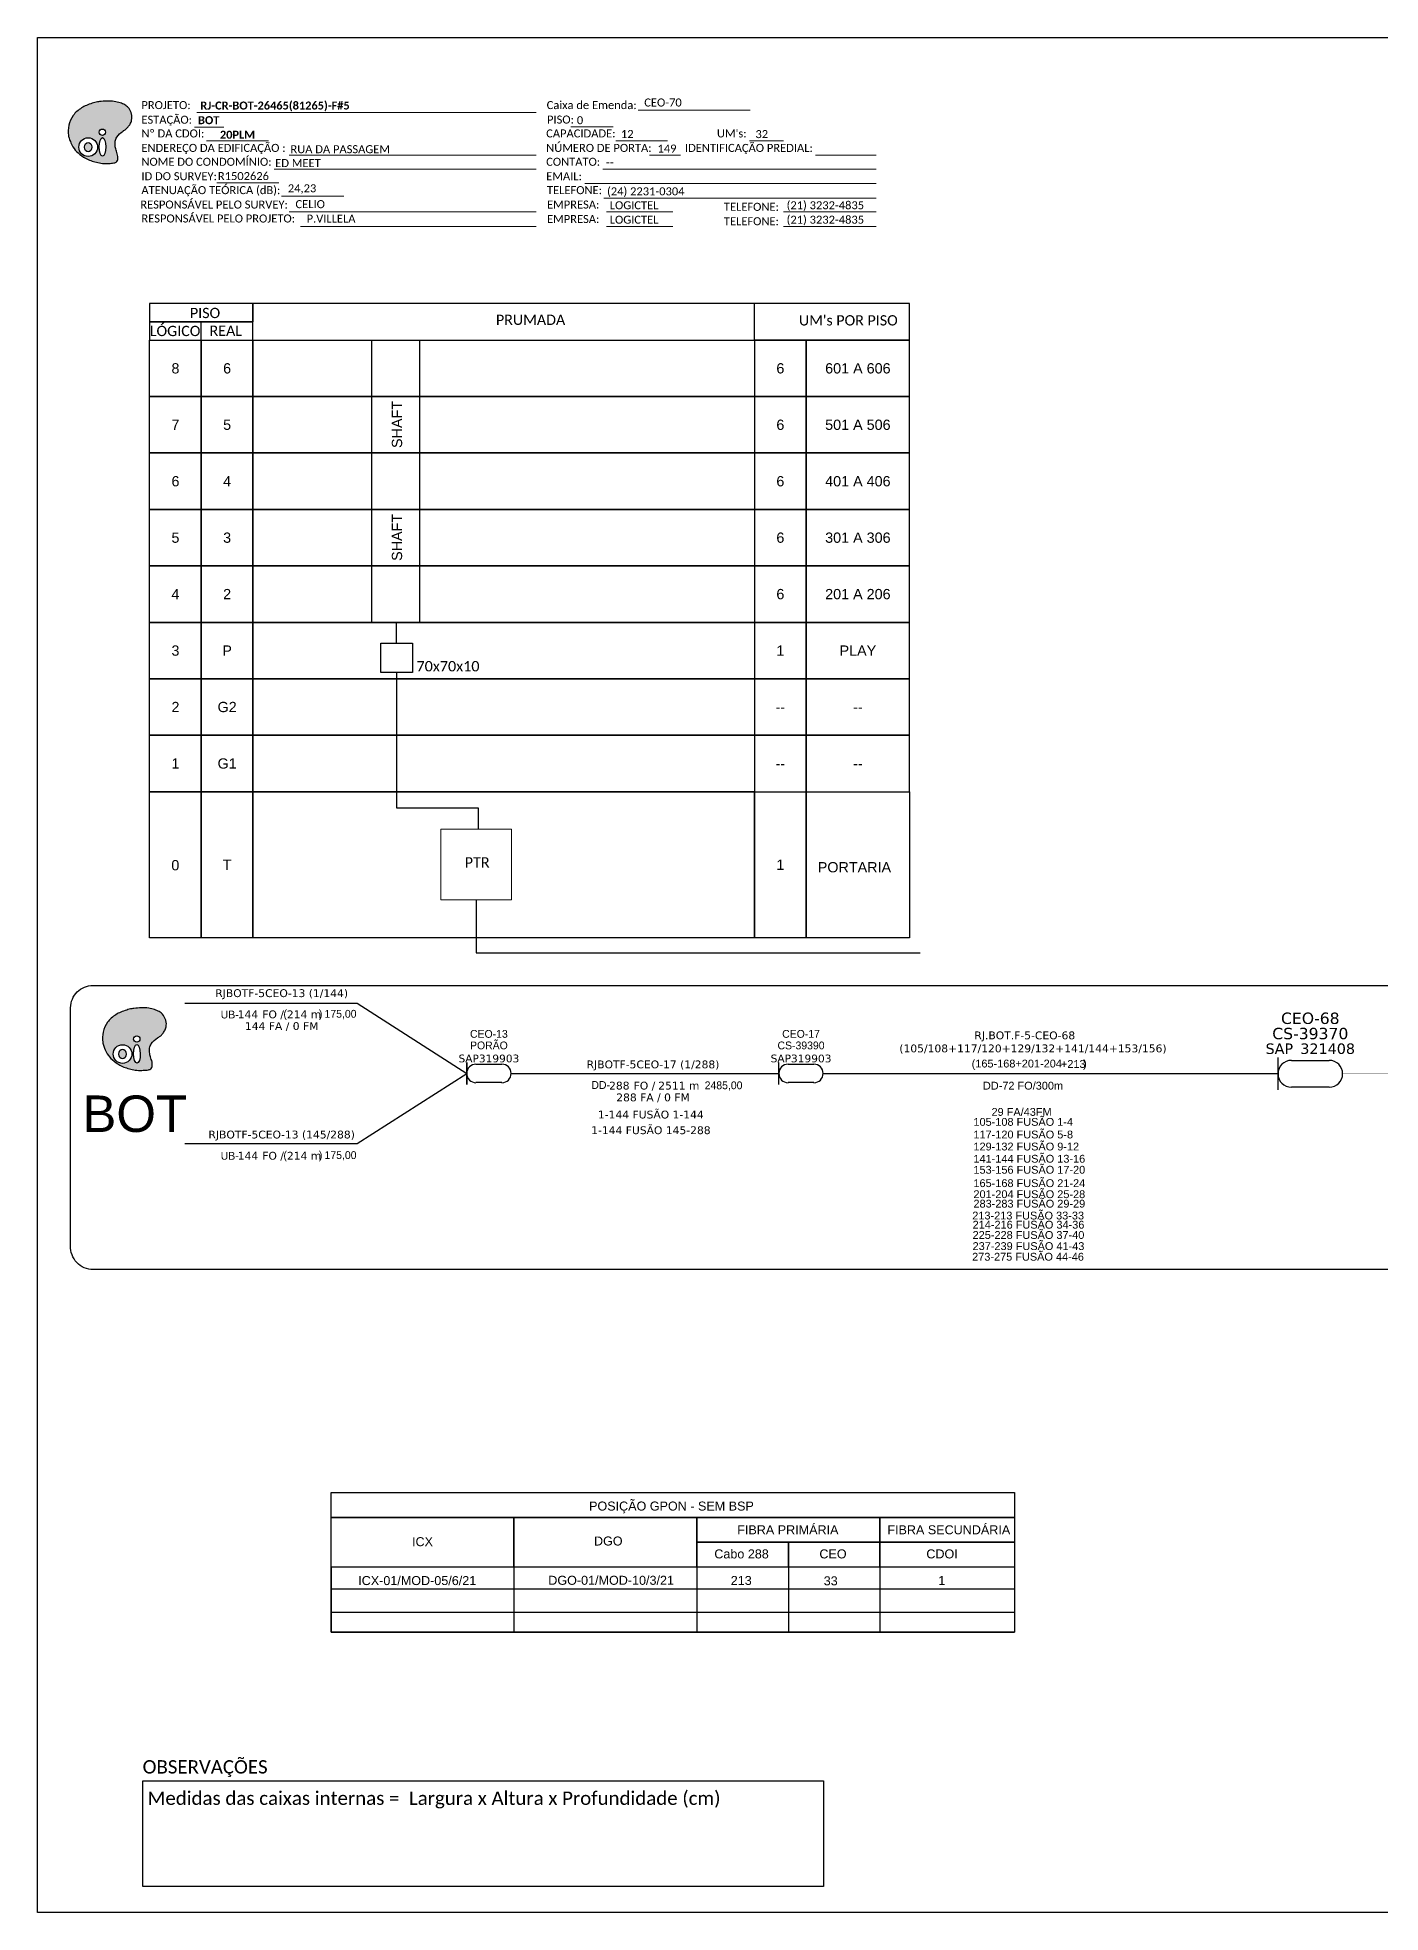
# Model space of a CAD drawing. Header units: millimetres. Extents: x 3898 to 4492, y 1279 to 1699.
# Drawn here: x 3897.6 to 4198.3, y 1279.1 to 1699.1 of the extents above; entities that cross this region are included whole.
import ezdxf
from ezdxf.enums import TextEntityAlignment as Align

# ---------------------------------------------------------------- set-up
doc = ezdxf.new("R2010")
doc.units = ezdxf.units.MM
for name, color, linetype in [('10.0 - Cartográfico - Divisa', 252, 'Continuous'), ('20.4-CEOS', 1, 'Continuous'), ('CAP a instalar', 1, 'Continuous'), ('CD a instalar', 1, 'Continuous'), ('CDO_INTERIOR', 1, 'Continuous'), ('CEO', 1, 'Continuous'), ('CEOS', 1, 'Continuous')]:
    doc.layers.add(name, color=color, linetype=linetype)
doc.layers.add('Texto_Cabos', color=1, linetype='Continuous', lineweight=20)
doc.styles.add('ARIAL', font='arial.ttf')
doc.styles.add('siredit', font='verdana.ttf')
doc.styles.add('Style-font000', font='font000.shx')
doc.styles.add('WMF-Calibri0', font='calibri.ttf')
doc.styles.add('WMF-Calibri1', font='calibrib.ttf')

# ---------------------------------------------------------------- blocks, each defined once
blk = doc.blocks.new('OI')
h = blk.add_hatch(color=40)
edge = h.paths.add_edge_path()
edge.add_spline(control_points=[(4.35, -0.67), (3.92, -0.99), (3.26, -1.5), (2.81, -2.59), (2.9, -3.5), (3.06, -4.27), (3.31, -4.85), (3.37, -5.39), (3.4, -5.88), (3.2, -6.4), (2.54, -6.61), (1.65, -6.63), (0.55, -6.67), (-0.56, -6.42), (-1.61, -6.14), (-2.77, -5.61), (-3.92, -4.77), (-4.89, -3.7), (-5.34, -2.65), (-5.6, -1.94), (-5.85, -0.96), (-5.71, 0.47), (-5.1, 2.02), (-4.14, 3.02), (-3.3, 3.61), (-2.37, 4.16), (-1.36, 4.44), (-0.56, 4.7), (0.79, 4.85), (2.24, 4.97), (3.79, 4.57), (4.67, 4.21), (5.44, 3.65), (5.76, 2.99), (6.03, 2.21), (6.01, 1.46), (5.72, 0.64), (5.31, 0.08), (4.88, -0.38), (4.51, -0.55), (4.35, -0.67)], knot_values=[0, 0, 0, 0, 1.60434, 2.417191, 3.427595, 4.282808, 4.776746, 5.304182, 5.888771, 6.258406, 6.858137, 7.79129, 8.986195, 10.124242, 11.187857, 12.242908, 13.953784, 15.414161, 16.515391, 17.349188, 17.675853, 19.552021, 21.515531, 22.568638, 23.63245, 24.621084, 25.782718, 26.745347, 27.142653, 29.870543, 31.004649, 31.921532, 32.709589, 33.801391, 34.042471, 35.192333, 35.971461, 36.628871, 37.254359, 37.836911, 37.836911, 37.836911, 37.836911], degree=3, periodic=0)
h.paths.add_polyline_path([(1.13, -0.87, -1), (-0.04, -0.87, -1)], flags=16)
edge = h.paths.add_edge_path(flags=16)
edge.add_ellipse((0.56, -3.59), major_axis=(-0.02, 1.71), ratio=0.361305, start_angle=0, end_angle=360)
h.paths.add_polyline_path([(-0.36, -3.62, -1), (-3.8, -3.62, -1)], flags=16)
edge = h.paths.add_edge_path(flags=0)
edge.add_ellipse((-2.08, -3.62), major_axis=(0, 0.885), ratio=0.758294, start_angle=0, end_angle=360)
at = {"color": 40}
for centre, radius in [((-2.08, -3.62), 1.72), ((0.54, -0.87), 0.587)]:
    blk.add_circle(centre, radius, dxfattribs=at)
blk.add_ellipse((-2.08, -3.62), major_axis=(0, 0.885), ratio=0.758294, start_param=-3.141592653589792, end_param=3.141592653589792, dxfattribs=at)
blk.add_ellipse((0.56, -3.59), major_axis=(-0.02, 1.71), ratio=0.361305, dxfattribs=at)
at = {"color": 40, "start_tangent": (-0.800898, -0.598801), "end_tangent": (-0.800898, -0.598801)}
blk.add_spline([(4.35, -0.67), (3.2, -1.78), (2.9, -2.54), (2.92, -3.55), (3.12, -4.38), (3.28, -4.85), (3.37, -5.37), (3.35, -5.95), (3.2, -6.29), (2.66, -6.55), (1.73, -6.63), (0.54, -6.62), (-0.58, -6.41), (-1.6, -6.11), (-2.56, -5.67), (-3.95, -4.67), (-4.89, -3.56), (-5.37, -2.56), (-5.64, -1.78), (-5.72, -1.46), (-5.63, 0.42), (-4.84, 2.22), (-4.13, 2.99), (-3.27, 3.62), (-2.4, 4.09), (-1.3, 4.47), (-0.37, 4.72), (0.02, 4.77), (2.75, 4.8), (3.85, 4.53), (4.69, 4.16), (5.31, 3.68), (5.85, 2.73), (5.93, 2.5), (5.94, 1.35), (5.67, 0.62), (5.29, 0.08), (4.84, -0.36), (4.35, -0.67)], degree=3, dxfattribs=at)
blk = doc.blocks.new('CARIMBO')
at = {"color": 7, "lineweight": 0}
for points in [[(35.66, -16.79), (111.64, -16.79)], [(134.48, -16.3), (159.61, -16.3)], [(35.15, -20.06), (41.7, -20.06)], [(119.43, -20.02), (128.92, -20.02)], [(37.81, -23.14), (51.75, -23.14)], [(129.48, -23.14), (141.1, -23.14)], [(159.42, -23.14), (167.09, -23.14)], [(56.38, -26.37), (111.64, -26.37)], [(137.07, -26.37), (144.01, -26.37)], [(174.24, -26.37), (187.8, -26.37)], [(40.13, -32.55), (54.07, -32.55)], [(52.97, -29.48), (111.64, -29.48)], [(122.56, -32.72), (187.83, -32.72)], [(126.6, -29.48), (187.83, -29.48)], [(54.67, -35.52), (68.61, -35.52)], [(126.84, -35.96), (187.83, -35.96)], [(56.38, -39.07), (111.64, -39.07)], [(127.45, -39.07), (142.25, -39.07)], [(167.06, -39.07), (187.83, -39.07)], [(58.87, -42.31), (111.64, -42.31)], [(127.45, -42.31), (142.25, -42.31)], [(167.06, -42.31), (187.83, -42.31)]]:
    blk.add_lwpolyline(points, dxfattribs=at)
at = {"color": 7, "xscale": 1.213923925163967, "yscale": 1.213923925163967, "zscale": 1.213923925163967, "rotation": 0.1532896023949059}
blk.add_blockref('OI', (13.86, -20.16), dxfattribs=at)
at = {"color": 7, "lineweight": 0, "style": 'WMF-Calibri0'}
for s, height, p in [('PROJETO:', 1.793, (23.26, -16.04)), ('Caixa de Emenda:', 1.7927, (114.02, -16.04)), ('ESTAÇÃO:', 1.793, (23.26, -19.32)), ('Nº DA CDOI:', 1.7927, (23.26, -22.39)), ('CAPACIDADE:', 1.7927, (113.91, -22.39)), ('PISO:', 1.793, (114.09, -19.28)), ("UM's:", 1.793, (152.15, -22.39)), ('ENDEREÇO DA EDIFICAÇÃO :', 1.7927, (23.26, -25.63)), ('NÚMERO DE PORTA:', 1.7927, (113.91, -25.63)), ('IDENTIFICAÇÃO PREDIAL:', 1.7927, (144.99, -25.63)), ('NOME DO CONDOMÍNIO:', 1.7927, (23.26, -28.74)), ('CONTATO:', 1.793, (113.91, -28.74)), ('ATENUAÇÃO TEÓRICA (dB):', 1.7927, (23.26, -35.09)), ('ID DO SURVEY:', 1.7927, (23.26, -31.97)), ('EMAIL:', 1.793, (113.91, -31.97)), ('TELEFONE:', 1.793, (114.09, -35.09)), ('RESPONSÁVEL PELO SURVEY:', 1.7927, (23.02, -38.32)), ('EMPRESA:', 1.793, (114.09, -38.32)), ('TELEFONE:', 1.793, (153.7, -38.83)), ('RESPONSÁVEL PELO PROJETO:', 1.7927, (23.26, -41.44)), ('EMPRESA:', 1.793, (114.09, -41.56)), ('TELEFONE:', 1.793, (153.7, -42.06))]:
    blk.add_text(s, height=height, dxfattribs=at).set_placement(p)
at = {"color": 7, "lineweight": 0, "flags": 8}
for tag, p, style in [('PROJ', (36.46, -16.13), 'WMF-Calibri1'), ('CEOS-XX', (135.87, -15.46), 'WMF-Calibri0'), ('EST', (35.94, -19.41), 'WMF-Calibri1'), ('PISO_PTR', (120.78, -19.42), 'WMF-Calibri0'), ('CAPAC.', (130.66, -22.52), 'WMF-Calibri0'), ("UC'S", (160.78, -22.54), 'WMF-Calibri0'), ('LOGRADOURO', (56.65, -25.91), 'WMF-Calibri0'), ('N°', (138.85, -25.77), 'WMF-Calibri0'), ('N°PREDIO', (174.94, -25.77), 'WMF-Calibri0'), ('NOME_DO_COND.', (53.23, -29.02), 'WMF-Calibri0'), ('NOME_DO_CONTATO', (127.3, -28.89), 'WMF-Calibri0'), ('_ID_', (40.39, -31.94), 'WMF-Calibri0'), ('O_POTEN', (56.06, -34.68), 'WMF-Calibri0'), ('EMAIL', (123.26, -32.12), 'WMF-Calibri0'), ('TELEFONE', (127.55, -35.36), 'WMF-Calibri0'), ('RES_SURVEY', (57.78, -38.23), 'WMF-Calibri0'), ('EMP_RESP_SURVEY', (128.16, -38.47), 'WMF-Calibri0'), ('CONT_RESP_SURVEY', (167.76, -38.47), 'WMF-Calibri0'), ('RES_PROJ', (60.27, -41.47), 'WMF-Calibri0'), ('EMP_RESP_PROJ', (128.16, -41.71), 'WMF-Calibri0'), ('CONT_RESP_PROJ', (167.76, -41.71), 'WMF-Calibri0')]:
    blk.add_attdef(tag, p, '', height=1.79, dxfattribs=dict(at, style=style))
at = {"color": 7, "lineweight": 0, "style": 'WMF-Calibri1', "flags": 8}
blk.add_attdef("N° CDO'S", text='', height=1.79, dxfattribs=at).set_placement((44.78, -22.68), align=Align.CENTER)

msp = doc.modelspace()

# ---------------------------------------------------------------- linework, layer by layer
at = {"color": 7, "ltscale": 100}
for p, q in [((3963.29, 1356.4), (3963.29, 1341.86)), ((4004.26, 1356.4), (4004.26, 1341.86)), ((4004.26, 1356.4), (4004.26, 1341.86)), ((4045.22, 1356.4), (4045.22, 1341.86)), ((3963.29, 1351.55), (4116.37, 1351.55)), ((3963.29, 1341.86), (4116.37, 1341.86))]:
    msp.add_line(p, q, dxfattribs=at)
for points in [[(3897.56, 1699.06), (4491.56, 1699.06), (4491.56, 1279.06), (3897.56, 1279.06)], [(3922.67, 1631.28), (3934.24, 1631.28), (3934.24, 1618.63), (3922.67, 1618.63)], [(3934.24, 1631.28), (3945.81, 1631.28), (3945.81, 1618.63), (3934.24, 1618.63)], [(3945.81, 1631.28), (4058.12, 1631.28), (4058.12, 1618.63), (3945.81, 1618.63)], [(3972.43, 1631.28), (3983.07, 1631.28), (3983.07, 1568.05), (3972.43, 1568.05)], [(4069.69, 1631.28), (4058.12, 1631.28), (4058.12, 1618.63), (4069.69, 1618.63)], [(4092.84, 1631.28), (4069.69, 1631.28), (4069.69, 1618.63), (4092.84, 1618.63)], [(3922.67, 1618.63), (3934.24, 1618.63), (3934.24, 1605.99), (3922.67, 1605.99)], [(3934.24, 1618.63), (3945.81, 1618.63), (3945.81, 1605.99), (3934.24, 1605.99)], [(3945.81, 1618.63), (4058.12, 1618.63), (4058.12, 1605.99), (3945.81, 1605.99)], [(4069.69, 1618.63), (4058.12, 1618.63), (4058.12, 1605.99), (4069.69, 1605.99)], [(4092.84, 1618.63), (4069.69, 1618.63), (4069.69, 1605.99), (4092.84, 1605.99)], [(3922.67, 1605.99), (3934.24, 1605.99), (3934.24, 1593.34), (3922.67, 1593.34)], [(3934.24, 1605.99), (3945.81, 1605.99), (3945.81, 1593.34), (3934.24, 1593.34)], [(3945.81, 1605.99), (4058.12, 1605.99), (4058.12, 1593.34), (3945.81, 1593.34)], [(4069.69, 1605.99), (4058.12, 1605.99), (4058.12, 1593.34), (4069.69, 1593.34)], [(4092.84, 1605.99), (4069.69, 1605.99), (4069.69, 1593.34), (4092.84, 1593.34)], [(3922.67, 1593.34), (3934.24, 1593.34), (3934.24, 1580.7), (3922.67, 1580.7)], [(3934.24, 1593.34), (3945.81, 1593.34), (3945.81, 1580.7), (3934.24, 1580.7)], [(3945.81, 1593.34), (4058.12, 1593.34), (4058.12, 1580.7), (3945.81, 1580.7)], [(4069.69, 1593.34), (4058.12, 1593.34), (4058.12, 1580.7), (4069.69, 1580.7)], [(4092.84, 1593.34), (4069.69, 1593.34), (4069.69, 1580.7), (4092.84, 1580.7)], [(3922.67, 1580.7), (3934.24, 1580.7), (3934.24, 1568.05), (3922.67, 1568.05)], [(3934.24, 1580.7), (3945.81, 1580.7), (3945.81, 1568.05), (3934.24, 1568.05)], [(3945.81, 1580.7), (4058.12, 1580.7), (4058.12, 1568.05), (3945.81, 1568.05)], [(4069.69, 1580.7), (4058.12, 1580.7), (4058.12, 1568.05), (4069.69, 1568.05)], [(4092.84, 1580.7), (4069.69, 1580.7), (4069.69, 1568.05), (4092.84, 1568.05)], [(3922.67, 1568.05), (3934.24, 1568.05), (3934.24, 1555.41), (3922.67, 1555.41)], [(3934.24, 1568.05), (3945.81, 1568.05), (3945.81, 1555.41), (3934.24, 1555.41)], [(3945.81, 1568.05), (4058.12, 1568.05), (4058.12, 1555.41), (3945.81, 1555.41)], [(4069.69, 1568.05), (4058.12, 1568.05), (4058.12, 1555.41), (4069.69, 1555.41)], [(4092.84, 1568.05), (4069.69, 1568.05), (4069.69, 1555.41), (4092.84, 1555.41)], [(3974.45, 1563.37), (3981.51, 1563.37), (3981.51, 1556.79), (3974.45, 1556.79)], [(3922.67, 1555.41), (3934.24, 1555.41), (3934.24, 1542.76), (3922.67, 1542.76)], [(3934.24, 1555.41), (3945.81, 1555.41), (3945.81, 1542.76), (3934.24, 1542.76)], [(3945.81, 1555.41), (4058.12, 1555.41), (4058.12, 1542.76), (3945.81, 1542.76)], [(4069.69, 1555.41), (4058.12, 1555.41), (4058.12, 1542.76), (4069.69, 1542.76)], [(4092.84, 1555.41), (4069.69, 1555.41), (4069.69, 1542.76), (4092.84, 1542.76)], [(3922.67, 1542.76), (3934.24, 1542.76), (3934.24, 1530.12), (3922.67, 1530.12)], [(3934.24, 1542.76), (3945.81, 1542.76), (3945.81, 1530.12), (3934.24, 1530.12)], [(3945.81, 1542.76), (4058.12, 1542.76), (4058.12, 1530.12), (3945.81, 1530.12)], [(4069.69, 1542.76), (4058.12, 1542.76), (4058.12, 1530.12), (4069.69, 1530.12)], [(4092.84, 1542.76), (4069.69, 1542.76), (4069.69, 1530.12), (4092.84, 1530.12)], [(3922.67, 1530.12), (3934.24, 1530.12), (3934.24, 1497.38), (3922.67, 1497.38)], [(3934.24, 1530.12), (3945.81, 1530.12), (3945.81, 1497.38), (3934.24, 1497.38)], [(3945.81, 1530.12), (4058.12, 1530.12), (4058.12, 1497.38), (3945.81, 1497.38)], [(4058.12, 1530.12), (4069.69, 1530.12), (4069.69, 1497.38), (4058.12, 1497.38)], [(4069.69, 1530.12), (4092.84, 1530.12), (4092.84, 1497.38), (4069.69, 1497.38)]]:
    msp.add_lwpolyline(points, close=True)
at = {"color": 0}
for points in [[(3922.67, 1635.39), (3945.81, 1635.39), (3945.81, 1639.5), (3922.67, 1639.5)], [(3922.67, 1631.28), (3945.81, 1631.28), (3945.81, 1635.39), (3922.67, 1635.39)], [(3921.12, 1308.56), (4073.6, 1308.56), (4073.6, 1284.86), (3921.12, 1284.86)]]:
    msp.add_lwpolyline(points, close=True, dxfattribs=at)
for points in [[(3945.74, 1631.28), (4092.84, 1631.28), (4092.84, 1639.5), (3945.74, 1639.5), (3945.74, 1639.5), (3945.74, 1635.39)], [(4058.12, 1631.28), (4058.12, 1639.5)], [(3934.24, 1631.28), (3934.24, 1635.39)], [(3977.98, 1563.37), (3977.98, 1568.05)], [(3977.98, 1556.79), (3977.98, 1526.47), (3996.21, 1526.47), (3996.21, 1521.7)], [(3995.81, 1505.9), (3995.8, 1494.02), (4095.19, 1493.99)]]:
    msp.add_lwpolyline(points)
at = {"color": 0, "lineweight": 0}
msp.add_lwpolyline([(3987.9, 1521.7), (4003.71, 1521.7), (4003.71, 1505.9), (3987.9, 1505.9)], close=True, dxfattribs=at)
msp.add_lwpolyline([(3909.98, 1486.73), (4484.54, 1486.73, -0.414214), (4489.54, 1481.73), (4489.51, 1427.94, -0.408247), (4485.86, 1423.1), (3910.04, 1423.1, -0.434941), (3904.98, 1428.39), (3904.98, 1481.73, -0.414214)], format="xyb", close=True)
at = {"linetype": 'Continuous'}
msp.add_lwpolyline([(3993.68, 1469.49), (3993.68, 1464.51)], dxfattribs=at)
at = {"color": 5}
msp.add_lwpolyline([(4073.5, 1467), (4175.36, 1467)], dxfattribs=at)
at = {"color": 7, "ltscale": 100}
for points in [[(3963.29, 1373.13), (4116.37, 1373.13), (4116.37, 1367.55), (3963.29, 1367.55)], [(3963.29, 1367.55), (4004.26, 1367.55), (4004.26, 1356.4), (3963.29, 1356.4)], [(4004.26, 1367.55), (4045.22, 1367.55), (4045.22, 1356.4), (4004.26, 1356.4)], [(4045.22, 1367.55), (4086.18, 1367.55), (4086.18, 1356.4), (4045.22, 1356.4)], [(4086.18, 1367.55), (4116.37, 1367.55), (4116.37, 1356.4), (4086.18, 1356.4)]]:
    msp.add_lwpolyline(points, close=True, dxfattribs=at)
at = {"color": 7}
for points in [[(3963.29, 1373.13), (4116.37, 1373.13), (4116.37, 1341.86), (3963.29, 1341.86)], [(3963.29, 1373.13), (4116.37, 1373.13), (4116.37, 1367.55), (3963.29, 1367.55)], [(3963.29, 1367.55), (4004.26, 1367.55), (4004.26, 1356.4), (3963.29, 1356.4)], [(4004.26, 1367.55), (4045.22, 1367.55), (4045.22, 1356.4), (4004.26, 1356.4)], [(4045.22, 1367.55), (4086.18, 1367.55), (4086.18, 1361.98), (4045.22, 1361.98)], [(4086.18, 1367.55), (4116.37, 1367.55), (4116.37, 1361.98), (4086.18, 1361.98)], [(4045.22, 1361.98), (4065.7, 1361.98), (4065.7, 1356.4), (4045.22, 1356.4)], [(4065.7, 1361.98), (4086.18, 1361.98), (4086.18, 1356.4), (4065.7, 1356.4)], [(4086.18, 1361.98), (4116.37, 1361.98), (4116.37, 1356.4), (4086.18, 1356.4)]]:
    msp.add_lwpolyline(points, close=True, dxfattribs=at)
for points in [[(3963.29, 1351.55), (4116.37, 1351.55)], [(3963.29, 1346.34), (4116.37, 1346.34)], [(3963.29, 1346.34), (4116.37, 1346.34)], [(3963.29, 1341.87), (4116.37, 1341.87)]]:
    msp.add_lwpolyline(points, dxfattribs=at)
at = {"layer": '10.0 - Cartográfico - Divisa', "color": 7, "linetype": 'Continuous'}
for p, q in [((4004.26, 1361.98), (4004.26, 1341.86)), ((4045.22, 1361.98), (4086.18, 1361.98)), ((4045.22, 1361.98), (4045.22, 1341.86)), ((4065.7, 1361.98), (4065.7, 1341.86)), ((4086.18, 1361.98), (4116.37, 1361.98)), ((4086.18, 1361.98), (4086.18, 1341.86))]:
    msp.add_line(p, q, dxfattribs=at)
msp.add_lwpolyline([(4116.37, 1367.55), (4116.37, 1341.86)], dxfattribs=at)
at = {"layer": '20.4-CEOS', "color": 5}
for p, q in [((4175.36, 1463.3), (4175.36, 1470.55)), ((4178.37, 1469.93), (4186.81, 1469.93)), ((4186.81, 1463.92), (4178.37, 1463.92))]:
    msp.add_line(p, q, dxfattribs=at)
for centre, major_axis, start_param, end_param in [((4178.37, 1466.92), (-2.13, 2.13), -0.785398, 2.356194), ((4186.81, 1466.92), (2.13, 2.13), 3.926991, 7.068583)]:
    msp.add_ellipse(centre, major_axis=major_axis, ratio=1, start_param=start_param, end_param=end_param, dxfattribs=at)
at = {"layer": 'CAP a instalar', "color": 5, "ltscale": 7, "const_width": 0.04}
msp.add_lwpolyline([(4189.82, 1466.92), (4274.36, 1466.92)], dxfattribs=at)
at = {"layer": 'CD a instalar', "color": 0, "linetype": 'Continuous'}
for p, q in [((3930.53, 1482.72), (3969.12, 1482.72)), ((3969.12, 1482.72), (3993.68, 1467)), ((3969.12, 1451.28), (3993.68, 1467)), ((4003.61, 1467), (4063.57, 1467)), ((3930.58, 1451.28), (3969.12, 1451.28))]:
    msp.add_line(p, q, dxfattribs=at)
at = {"layer": 'CEO', "color": 0}
for p, q in [((3993.68, 1464.51), (3993.68, 1469.49)), ((3993.68, 1464.51), (3993.68, 1469.49)), ((3995.75, 1469.07), (4001.54, 1469.07)), ((3995.75, 1469.07), (4001.54, 1469.07)), ((4001.54, 1464.94), (3995.75, 1464.94)), ((4001.54, 1464.94), (3995.75, 1464.94))]:
    msp.add_line(p, q, dxfattribs=at)
at = {"layer": 'CEO', "color": 5}
for p, q in [((4063.57, 1464.51), (4063.57, 1469.49)), ((4065.64, 1469.07), (4071.43, 1469.07)), ((4071.43, 1464.94), (4065.64, 1464.94))]:
    msp.add_line(p, q, dxfattribs=at)
at = {"layer": 'CEO', "color": 0}
for centre, start, end in [((3995.75, 1467), 90, 270), ((3995.75, 1467), 90, 270), ((4001.54, 1467), 270, 90), ((4001.54, 1467), 270, 90)]:
    msp.add_arc(centre, 2.07, start, end, dxfattribs=at)
at = {"layer": 'CEO', "color": 5}
for centre, start, end in [((4065.64, 1467), 90, 270), ((4071.43, 1467), 270, 90)]:
    msp.add_arc(centre, 2.07, start, end, dxfattribs=at)

# ---------------------------------------------------------------- block references
ref = msp.add_blockref('CARIMBO', (3897.56, 1699.06))
ref.add_attrib('PROJ', 'RJ-CR-BOT-26465(81265)-F#5', (3934.01, 1682.92), dxfattribs={"color": 7, "lineweight": 0, "height": 1.7927, "style": 'WMF-Calibri1'})
ref.add_attrib('EST', 'BOT', (3933.5, 1679.64), dxfattribs={"color": 7, "lineweight": 0, "height": 1.793, "style": 'WMF-Calibri1'})
ref.add_attrib("N° CDO'S", '20PLM', dxfattribs={"color": 7, "lineweight": 0, "height": 1.793, "style": 'WMF-Calibri1'}).set_placement((3942.34, 1676.38), align=Align.CENTER)
ref.add_attrib('LOGRADOURO', 'RUA DA PASSAGEM', (3954.2, 1673.14), dxfattribs={"color": 7, "lineweight": 0, "height": 1.7927, "style": 'WMF-Calibri0'})
ref.add_attrib('NOME_DO_COND.', 'ED MEET', (3950.79, 1670.03), dxfattribs={"color": 7, "lineweight": 0, "height": 1.793, "style": 'WMF-Calibri0'})
ref.add_attrib('_ID_', 'R1502626', (3937.95, 1667.12), dxfattribs={"color": 7, "lineweight": 0, "height": 1.793, "style": 'WMF-Calibri0'})
ref.add_attrib('O_POTEN', '24,23', (3953.62, 1664.38), dxfattribs={"color": 7, "lineweight": 0, "height": 1.793, "style": 'WMF-Calibri0'})
ref.add_attrib('RES_SURVEY', 'CELIO', (3955.33, 1660.83), dxfattribs={"color": 7, "lineweight": 0, "height": 1.793, "style": 'WMF-Calibri0'})
ref.add_attrib('RES_PROJ', 'P.VILLELA', (3957.82, 1657.59), dxfattribs={"color": 7, "lineweight": 0, "height": 1.793, "style": 'WMF-Calibri0'})
ref.add_attrib('CEOS-XX', 'CEO-70', (4033.43, 1683.6), dxfattribs={"color": 7, "lineweight": 0, "height": 1.793, "style": 'WMF-Calibri0'})
ref.add_attrib('CAPAC.', '12', (4028.21, 1676.54), dxfattribs={"color": 7, "lineweight": 0, "height": 1.793, "style": 'WMF-Calibri0'})
ref.add_attrib("UC'S", '32', (4058.33, 1676.52), dxfattribs={"color": 7, "lineweight": 0, "height": 1.793, "style": 'WMF-Calibri0'})
ref.add_attrib('PISO_PTR', '0', (4018.34, 1679.63), dxfattribs={"color": 7, "lineweight": 0, "height": 1.79, "style": 'WMF-Calibri0'})
ref.add_attrib('N°', '149', (4036.4, 1673.28), dxfattribs={"color": 7, "lineweight": 0, "height": 1.793, "style": 'WMF-Calibri0'})
ref.add_attrib('NOME_DO_CONTATO', '--', (4024.86, 1670.17), dxfattribs={"color": 7, "lineweight": 0, "height": 1.793, "style": 'WMF-Calibri0'})
ref.add_attrib('TELEFONE', '(24) 2231-0304', (4025.1, 1663.7), dxfattribs={"color": 7, "lineweight": 0, "height": 1.7927, "style": 'WMF-Calibri0'})
ref.add_attrib('EMP_RESP_SURVEY', 'LOGICTEL', (4025.71, 1660.58), dxfattribs={"color": 7, "lineweight": 0, "height": 1.793, "style": 'WMF-Calibri0'})
ref.add_attrib('EMP_RESP_PROJ', 'LOGICTEL', (4025.71, 1657.35), dxfattribs={"color": 7, "lineweight": 0, "height": 1.793, "style": 'WMF-Calibri0'})
ref.add_attrib('CONT_RESP_SURVEY', '(21) 3232-4835', (4065.31, 1660.58), dxfattribs={"color": 7, "lineweight": 0, "height": 1.7927, "style": 'WMF-Calibri0'})
ref.add_attrib('CONT_RESP_PROJ', '(21) 3232-4835', (4065.31, 1657.35), dxfattribs={"color": 7, "lineweight": 0, "height": 1.7927, "style": 'WMF-Calibri0'})
at = {"color": 7, "xscale": 1.216999013981851, "yscale": 1.216999013981851, "zscale": 1.216999013981851, "rotation": 0.1532896038967568}
msp.add_blockref('OI', (3919.12, 1475.77), dxfattribs=at)

# ---------------------------------------------------------------- texts
at = {"color": 0}
for s, height, style, p in [('     PISO', 2.3, 'WMF-Calibri0', (3927.63, 1636.2)), ('  LÓGICO', 2.3, 'WMF-Calibri0', (3921.08, 1632.17)), ('    REAL', 2.3, 'WMF-Calibri0', (3932.84, 1632.22)), ('PRUMADA', 2.3, 'WMF-Calibri0', (4000.22, 1634.67)), ("UM's POR PISO", 2.3, 'WMF-Calibri0', (4068.07, 1634.55)), ('BOT', 8.176, 'ARIAL', (3907.59, 1453.89))]:
    msp.add_text(s, height=height, dxfattribs=dict(at, style=style)).set_placement(p)
at = {"style": 'ARIAL'}
for s, p in [('8', (3928.45, 1624.95)), ('6', (3940.02, 1624.95)), ('6', (4063.91, 1624.95)), ('601 A 606', (4081.27, 1624.95)), ('7', (3928.45, 1612.31)), ('5', (3940.02, 1612.31)), ('6', (4063.91, 1612.31)), ('501 A 506', (4081.27, 1612.31)), ('6', (3928.45, 1599.66)), ('4', (3940.02, 1599.66)), ('6', (4063.91, 1599.66)), ('401 A 406', (4081.27, 1599.66)), ('5', (3928.45, 1587.02)), ('3', (3940.02, 1587.02)), ('6', (4063.91, 1587.02)), ('301 A 306', (4081.27, 1587.02)), ('4', (3928.45, 1574.38)), ('2', (3940.02, 1574.38)), ('6', (4063.91, 1574.38)), ('201 A 206', (4081.27, 1574.38)), ('3', (3928.45, 1561.73)), ('P', (3940.02, 1561.73)), ('1', (4063.91, 1561.73)), ('PLAY', (4081.27, 1561.73)), ('2', (3928.45, 1549.09)), ('G2', (3940.02, 1549.09)), ('--', (4063.91, 1549.09)), ('--', (4081.27, 1549.09)), ('1', (3928.45, 1536.44)), ('G1', (3940.02, 1536.44)), ('--', (4063.91, 1536.44)), ('--', (4081.27, 1536.44)), ('0', (3928.42, 1513.65)), ('T', (3940.02, 1513.75)), ('1', (4063.91, 1513.75)), ('PORTARIA', (4080.5, 1513.2))]:
    msp.add_text(s, height=2.3, dxfattribs=at).set_placement(p, align=Align.MIDDLE_CENTER)
for p in [(3978.05, 1612.37), (3978.05, 1587.08)]:
    msp.add_text('SHAFT', height=2.3, rotation=90.1081, dxfattribs=at).set_placement(p, align=Align.MIDDLE_CENTER)
at = {"style": 'WMF-Calibri0'}
for s, height, p in [('70x70x10', 2.317, (3982.43, 1557.07)), ('PTR', 2.317, (3993.22, 1513.12)), ('OBSERVAÇÕES', 3, (3921.1, 1310.18))]:
    msp.add_text(s, height=height, dxfattribs=at).set_placement(p)
at = {"color": 0, "style": 'siredit'}
for p in [(3952.74, 1480.24), (4035.9, 1464.28), (3952.74, 1448.57)]:
    msp.add_text('FO /', height=1.752, dxfattribs=at).set_placement(p, align=Align.MIDDLE_RIGHT)
at = {"color": 0, "linetype": 'Continuous', "style": 'ARIAL'}
for s, p in [('(165-168+201-204       )', (4106.75, 1468.34)), ('DD-72 FO/300m', (4109.27, 1463.39)), ('105-108 FUSÃO 1-4', (4107.15, 1455.28)), ('29 FA/43FM', (4111.2, 1457.51)), ('117-120 FUSÃO 5-8', (4107.15, 1452.45)), ('129-132 FUSÃO 9-12', (4107.15, 1449.76)), ('141-144 FUSÃO 13-16', (4107.15, 1447.02)), ('153-156 FUSÃO 17-20', (4107.15, 1444.55)), ('201-204 FUSÃO 25-28', (4107.15, 1439.08)), ('165-168 FUSÃO 21-24', (4107.15, 1441.55))]:
    msp.add_text(s, height=1.752, dxfattribs=at).set_placement(p)
at = {"color": 1, "linetype": 'Continuous', "style": 'ARIAL'}
for s, p in [('+213', (4126.75, 1468.25)), ('213-213 FUSÃO 33-33', (4106.89, 1434.3))]:
    msp.add_text(s, height=1.752, dxfattribs=at).set_placement(p)
at = {"linetype": 'Continuous', "style": 'ARIAL'}
for s, p in [('283-283 FUSÃO 29-29', (4107.15, 1436.96)), ('214-216 FUSÃO 34-36', (4106.96, 1432.25)), ('225-228 FUSÃO 37-40', (4106.96, 1429.94)), ('237-239 FUSÃO 41-43', (4106.96, 1427.45)), ('273-275 FUSÃO 44-46', (4106.86, 1425.07))]:
    msp.add_text(s, height=1.752, dxfattribs=at).set_placement(p)
at = {"color": 7, "style": 'ARIAL'}
for s, height, p in [('POSIÇÃO GPON - SEM BSP', 2.0144, (4039.52, 1370.1)), ('FIBRA PRIMÁRIA', 2.0144, (4065.59, 1364.78)), ('FIBRA SECUNDÁRIA', 2.0144, (4101.63, 1364.78)), ('ICX', 2.014, (3983.77, 1362.12)), ('DGO', 2.014, (4025.38, 1362.27)), ('Cabo 288', 2.014, (4055.22, 1359.38)), ('CEO', 2.014, (4075.7, 1359.38)), ('CDOI', 2.014, (4100.12, 1359.38)), ('ICX-01/MOD-05/6/21', 2.0144, (3982.59, 1353.41)), (' DGO-01/MOD-10/3/21', 2.0144, (4025.62, 1353.47)), ('213', 2.014, (4055.15, 1353.43)), ('33', 2.014, (4075.18, 1353.35)), ('1', 2.01, (4100.05, 1353.43))]:
    msp.add_text(s, height=height, dxfattribs=at).set_placement(p, align=Align.MIDDLE_CENTER)
at = {"insert": (3922.19, 1306.16), "char_height": 3, "width": 277.1819, "attachment_point": 1, "style": 'WMF-Calibri0'}
msp.add_mtext('Medidas das caixas internas =  Largura x Altura x Profundidade (cm)', dxfattribs=at)
at = {"layer": '20.4-CEOS', "color": 0, "style": 'siredit'}
for tag, text, p in [('CEO-68', 'CEOSXXX', (4182.59, 1480.64)), ('CS-39370', 'CS-XXXX', (4182.59, 1477.22))]:
    msp.add_attdef(tag, text=text, height=2.549, dxfattribs=at).set_placement(p, align=Align.TOP_CENTER)
at = {"layer": 'CD a instalar', "color": 0, "linetype": 'Continuous', "insert": (4090.55, 1479.33), "char_height": 1.752, "width": 54.5384, "attachment_point": 1}
msp.add_mtext('{\\fVerdana|b0|i0|c0|p34;\\P                      RJ.BOT.F-5-CEO-68               (105/108+117/120+129/132+141/144+153/156)}', dxfattribs=at)
at = {"layer": 'CDO_INTERIOR', "color": 0, "linetype": 'Continuous', "char_height": 1.752, "width": 15.4817, "attachment_point": 1}
for s, insert in [('UB-', (3938.58, 1481.08)), ('(           )', (3952.63, 1481.24)), ('175,00', (3961.83, 1481.24)), ('DD-', (4021.59, 1465.29)), ('2485,00', (4046.96, 1465.22)), ('UB-', (3938.58, 1449.43)), ('(           )', (3952.63, 1449.59)), ('175,00', (3961.83, 1449.59))]:
    msp.add_mtext(s, dxfattribs=dict(at, insert=insert))
at = {"layer": 'CEO', "color": 0}
for tag, text, height, style, p in [('CEO-13', 'JFOxx', 1.75, 'Style-font000', (3998.64, 1475.87)), ('PORÃO', 'CVPxx', 1.75, 'Style-font000', (3998.64, 1473.28)), ('CEO-17', 'JFOxx', 1.75, 'Style-font000', (4068.54, 1475.87)), ('SAP319903', '', 1.73, 'siredit', (3998.64, 1470.36)), ('SAP319903', '', 1.73, 'siredit', (4068.54, 1470.36)), ('CS-39390', 'CVPxx', 1.75, 'Style-font000', (4068.54, 1473.28))]:
    msp.add_attdef(tag, text=text, height=height, dxfattribs=dict(at, style=style)).set_placement(p, align=Align.MIDDLE_CENTER)
at = {"layer": 'CEOS', "color": 0, "style": 'siredit'}
for tag, p in [('SAP', (4175.65, 1472.55)), ('321408', (4186.47, 1472.55))]:
    msp.add_attdef(tag, text='', height=2.34, dxfattribs=at).set_placement(p, align=Align.MIDDLE_CENTER)
at = {"layer": 'Texto_Cabos', "color": 0, "linetype": 'Continuous', "style": 'siredit'}
for s, p in [('RJBOTF-5CEO-13 (1/144)', (3952.23, 1484.99)), ('144 FA / 0 FM', (3952.23, 1477.61)), ('RJBOTF-5CEO-17 (1/288)', (4035.39, 1469.03)), ('288 FA / 0 FM', (4035.39, 1461.64)), ('RJBOTF-5CEO-13 (145/288)', (3952.23, 1453.32))]:
    msp.add_text(s, height=1.752, dxfattribs=at).set_placement(p, align=Align.MIDDLE_CENTER)
for s, p in [('144', (3946.97, 1480.24)), ('288', (4030.14, 1464.28)), ('144', (3946.97, 1448.57))]:
    msp.add_text(s, height=1.752, dxfattribs=at).set_placement(p, align=Align.MIDDLE_RIGHT)
for s, p in [('214 m', (3953.4, 1480.24)), ('2511 m', (4036.56, 1464.28)), ('214 m', (3953.4, 1448.57))]:
    msp.add_text(s, height=1.752, dxfattribs=at).set_placement(p, align=Align.MIDDLE_LEFT)
for s, p in [('1-144 FUSÃO 1-144', (4023.06, 1456.92)), ('1-144 FUSÃO 145-288', (4021.54, 1453.41))]:
    msp.add_text(s, height=1.752, dxfattribs=at).set_placement(p)

doc.saveas('drawing.dxf')
